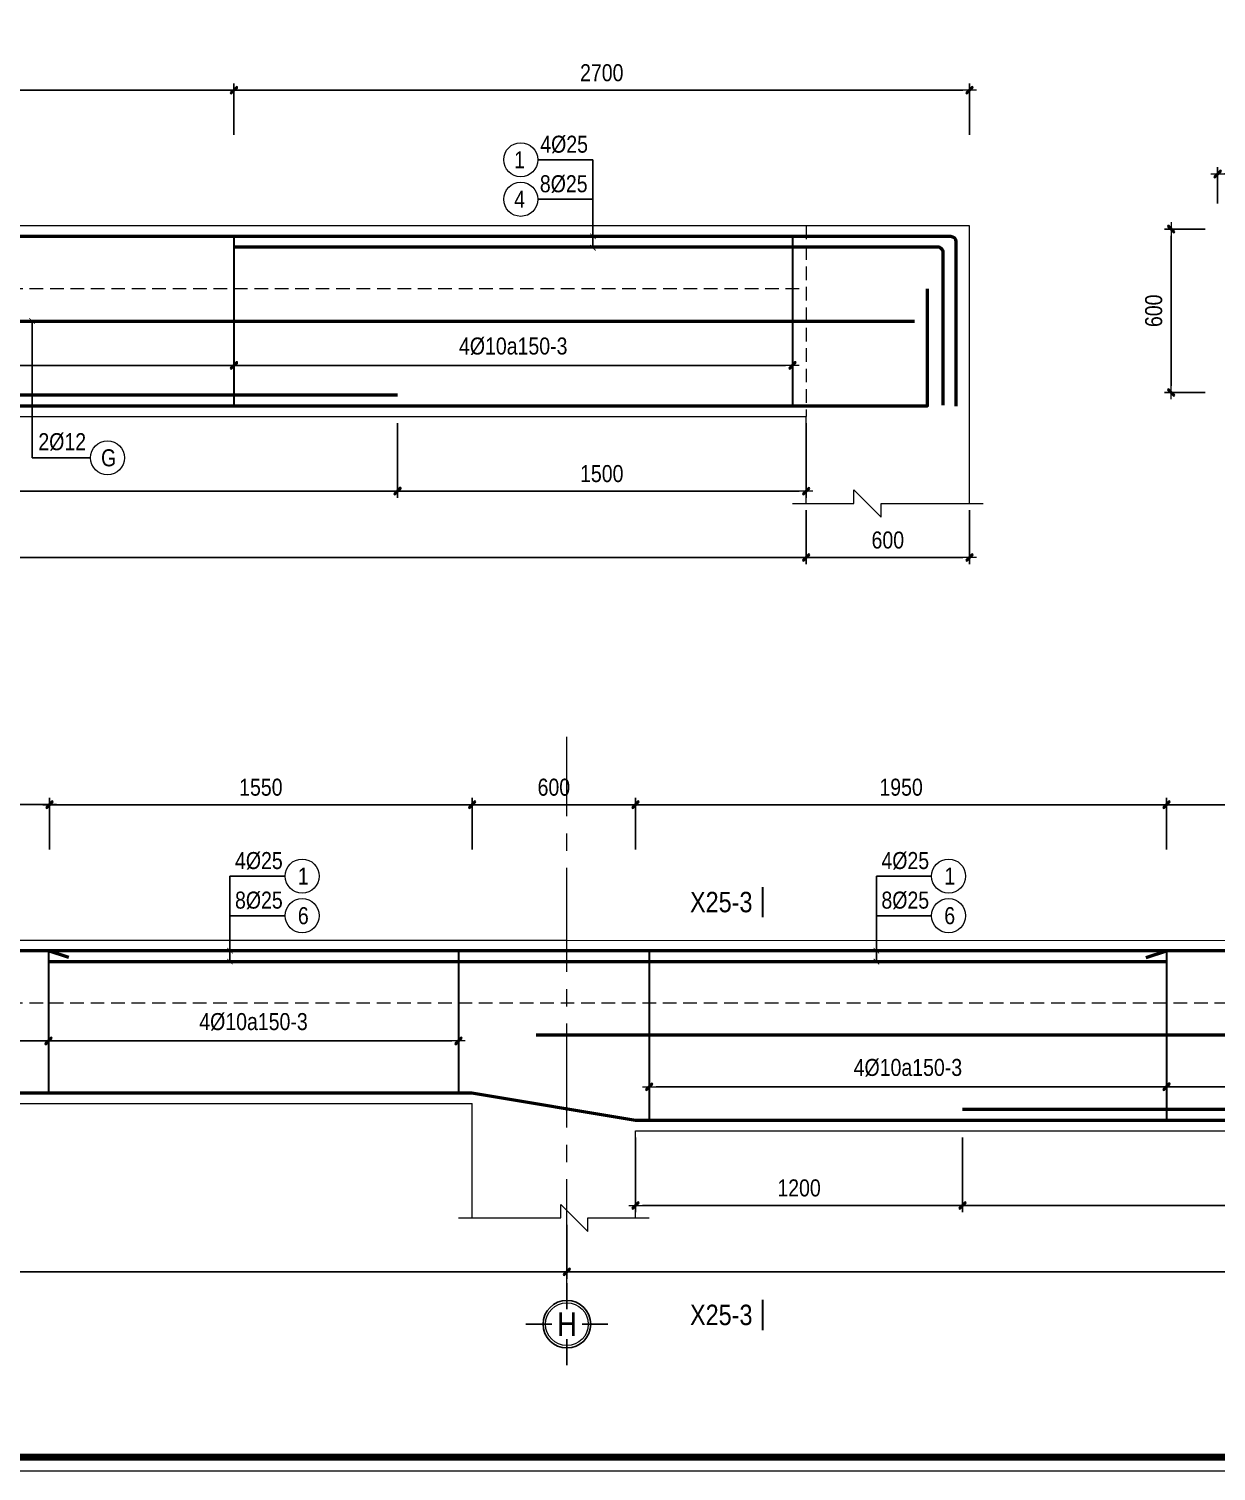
# Model space of a CAD drawing. Header units: millimetres. Extents: x 397144 to 8960116, y 345581 to 674207.
# Drawn here: x 4960073 to 4964431, y 648891 to 654186 of the extents above; entities that cross this region are included whole.
import ezdxf
from ezdxf.enums import TextEntityAlignment as Align

# ---------------------------------------------------------------- set-up
doc = ezdxf.new("R2010")
doc.units = ezdxf.units.MM
doc.header["$PDSIZE"] = -10
doc.linetypes.add('CENTER2', pattern=[28.575, 19.05, -3.175, 3.175, -3.175])
doc.linetypes.add('HIDDEN', pattern=[0.375, 0.25, -0.125])
doc.layers.get('0').update_dxf_attribs({"linetype": 'CONTINUOUS'})
doc.layers.get('Defpoints').update_dxf_attribs({"color": 12, "linetype": 'CONTINUOUS'})
for name, color, linetype, lineweight in [('2', 2, 'CONTINUOUS', 20), ('CDAI', 8, 'CONTINUOUS', 30), ('CTHEP', 2, 'CONTINUOUS', 50), ('DBAO', 3, 'CONTINUOUS', 20), ('DGIONG', 4, 'CONTINUOUS', 13), ('KTH', 150, 'CONTINUOUS', 5), ('Net khuat', 8, 'HIDDEN', 13), ('STICK', 1, 'CONTINUOUS', 9), ('TEXT', 7, 'CONTINUOUS', 15)]:
    doc.layers.add(name, color=color, linetype=linetype, lineweight=lineweight)
doc.layers.add('8', color=8, linetype='CONTINUOUS')
doc.styles.add('HELVECONDENSE', font='VHELVCN_0.TTF')
doc.styles.add('Star-HelCon', font='VHELVCN_0.TTF')
doc.styles.add('TTP-HelCon', font='VHELVCN_0.TTF')
doc.styles.add('VNI-HELVE-CONDENSE', font='VHELVCN_0.TTF')
doc.dimstyles.new('kc-25', dxfattribs={"dimtxt": 62.5, "dimasz": 20, "dimexe": 20, "dimexo": 50, "dimgap": 25, "dimtad": 3, "dimdec": 0, "dimzin": 0, "dimdsep": 46, "dimtxsty": 'VNI-HELVE-CONDENSE', "dimblk": 'DIM', "dimcen": 2.5, "dimclrd": 256, "dimclre": 154, "dimclrt": 7, "dimaunit": 1, "dimadec": 0, "dimazin": 0, "dimtfac": 1, "dimtdec": 0, "dimtix": 1, "dimtmove": 0, "dimatfit": 3, "dimldrblk": 'DOT', "dimfxl": 1, "dimtolj": 1, "dimtzin": 0, "dimarcsym": 0})
doc.dimstyles.new('TTP-25', dxfattribs={"dimscale": 25, "dimtxt": 2.5, "dimasz": 1, "dimexe": 1, "dimexo": 1, "dimgap": 0.09, "dimtad": 0, "dimdec": 4, "dimrnd": 5, "dimzin": 9, "dimdsep": 46, "dimtxsty": 'TTP-HelCon', "dimblk": 'Stick1', "dimcen": 0.09, "dimdle": 1.5, "dimclrd": 256, "dimclre": 256, "dimclrt": 7, "dimadec": 0, "dimazin": 0, "dimtfac": 1, "dimtdec": 4, "dimtmove": 0, "dimatfit": 3, "dimldrblk": '_ArchTick1', "dimfxl": 1, "dimtvp": 1, "dimtolj": 1, "dimtzin": 0, "dimarcsym": 0})

# ---------------------------------------------------------------- blocks, each defined once
blk = doc.blocks.new('CHG_XX_Khung ten')
blk.add_lwpolyline([(15, 579), (826, 579), (826, 15), (15, 15)], close=True)
at = {"color": 4, "linetype": 'Continuous', "const_width": 1}
blk.add_lwpolyline([(17, 577), (824, 577), (824, 17), (17, 17)], close=True, dxfattribs=at)
blk = doc.blocks.new('Stick1')
at = {"layer": 'STICK'}
h = blk.add_hatch(color=256, dxfattribs=at)
edge = h.paths.add_edge_path()
edge.add_line((0.3, 0.5), (-0.5, -0.3))
edge.add_arc((-0.4, -0.4), 0.141, 135, 315)
edge.add_line((-0.3, -0.5), (0.5, 0.3))
edge.add_arc((0.4, 0.4), 0.141, 315, 495)
blk.add_line((1, 0), (-1, 0), dxfattribs=at)
blk.add_lwpolyline([(0.3, 0.5), (-0.5, -0.3, 1), (-0.3, -0.5), (0.5, 0.3, 1), (0.3, 0.5, 1)], format="xyb", dxfattribs=at)
blk = doc.blocks.new('*D785')
at = {"layer": 'Defpoints', "color": 0, "transparency": 16777216}
for p in [(4955176.3, 652443.3), (4962926.1, 652443.3), (4955176.3, 652245.1)]:
    blk.add_point(p, dxfattribs=at)
at = {"layer": 'KTH', "lineweight": -2, "transparency": 16777216}
for p, q in [((4955176.3, 652418.3), (4955176.3, 652220.1)), ((4962926.1, 652418.3), (4962926.1, 652220.1)), ((4962901.1, 652245.1), (4955201.3, 652245.1))]:
    blk.add_line(p, q, dxfattribs=at)
at = {"layer": 'KTH', "lineweight": -2, "transparency": 16777216, "xscale": 25, "yscale": 25, "zscale": 25, "rotation": 180}
blk.add_blockref('Stick1', (4955176.3, 652245.1), dxfattribs=at)
at = {"layer": 'KTH', "lineweight": -2, "transparency": 16777216, "xscale": 25, "yscale": 25, "zscale": 25}
blk.add_blockref('Stick1', (4962926.1, 652245.1), dxfattribs=at)
at = {"layer": 'KTH', "color": 7, "transparency": 16777216, "insert": (4959051.2, 652309), "char_height": 62.5, "attachment_point": 5, "style": 'TTP-HelCon'}
blk.add_mtext('\\A1;7750', dxfattribs=at)
blk = doc.blocks.new('_ArchTick1')
at = {"color": 0, "const_width": 3.81}
blk.add_lwpolyline([(-12.7, -12.7), (12.7, 12.7)], dxfattribs=at)
blk = doc.blocks.new('*D786')
at = {"layer": 'Defpoints', "color": 0, "transparency": 16777216}
for p in [(4963526.1, 653960.7), (4960826.1, 653771.7), (4963526.1, 653771.6)]:
    blk.add_point(p, dxfattribs=at)
at = {"layer": 'KTH', "lineweight": -2, "transparency": 16777216}
for p, q in [((4960826.1, 653796.7), (4960826.1, 653985.7)), ((4963526.1, 653796.6), (4963526.1, 653985.7)), ((4960851.1, 653960.7), (4963501.1, 653960.7))]:
    blk.add_line(p, q, dxfattribs=at)
at = {"layer": 'KTH', "lineweight": -2, "transparency": 16777216, "xscale": 25, "yscale": 25, "zscale": 25, "rotation": 180}
blk.add_blockref('Stick1', (4960826.1, 653960.7), dxfattribs=at)
at = {"layer": 'KTH', "lineweight": -2, "transparency": 16777216, "xscale": 25, "yscale": 25, "zscale": 25}
blk.add_blockref('Stick1', (4963526.1, 653960.7), dxfattribs=at)
at = {"layer": 'KTH', "color": 7, "transparency": 16777216, "insert": (4962176.1, 654024.5), "char_height": 62.5, "attachment_point": 5, "style": 'TTP-HelCon'}
blk.add_mtext('\\A1;2700', dxfattribs=at)
blk = doc.blocks.new('*D788')
at = {"layer": 'Defpoints', "color": 0, "transparency": 16777216}
for p in [(4957526.2, 653233.3), (4960826.1, 653113.3), (4957526.2, 652950.3)]:
    blk.add_point(p, dxfattribs=at)
at = {"layer": 'KTH', "lineweight": -2, "transparency": 16777216}
for p, q in [((4957526.2, 653208.3), (4957526.2, 652925.3)), ((4960826.1, 653088.3), (4960826.1, 652925.3)), ((4960801.1, 652950.3), (4957551.2, 652950.3))]:
    blk.add_line(p, q, dxfattribs=at)
at = {"layer": 'KTH', "lineweight": -2, "transparency": 16777216, "xscale": 25, "yscale": 25, "zscale": 25, "rotation": 180}
blk.add_blockref('Stick1', (4957526.2, 652950.3), dxfattribs=at)
at = {"layer": 'KTH', "lineweight": -2, "transparency": 16777216, "xscale": 25, "yscale": 25, "zscale": 25}
blk.add_blockref('Stick1', (4960826.1, 652950.3), dxfattribs=at)
at = {"layer": 'KTH', "color": 7, "transparency": 16777216, "insert": (4959176.1, 653020.2), "char_height": 62.5, "attachment_point": 5, "style": 'TTP-HelCon'}
blk.add_mtext('\\A1;4Þ10a200-3', dxfattribs=at)
blk = doc.blocks.new('*D789')
at = {"layer": 'Defpoints', "color": 0, "transparency": 16777216}
for p in [(4960826.1, 653233.3), (4962876.1, 653233.3), (4960826.1, 652950.5)]:
    blk.add_point(p, dxfattribs=at)
at = {"layer": 'KTH', "lineweight": -2, "transparency": 16777216}
for p, q in [((4960826.1, 653208.3), (4960826.1, 652925.5)), ((4962876.1, 653208.3), (4962876.1, 652925.5)), ((4962851.1, 652950.5), (4960851.1, 652950.5))]:
    blk.add_line(p, q, dxfattribs=at)
at = {"layer": 'KTH', "lineweight": -2, "transparency": 16777216, "xscale": 25, "yscale": 25, "zscale": 25, "rotation": 180}
blk.add_blockref('Stick1', (4960826.1, 652950.5), dxfattribs=at)
at = {"layer": 'KTH', "lineweight": -2, "transparency": 16777216, "xscale": 25, "yscale": 25, "zscale": 25}
blk.add_blockref('Stick1', (4962876.1, 652950.5), dxfattribs=at)
at = {"layer": 'KTH', "color": 7, "transparency": 16777216, "insert": (4961851.1, 653020.4), "char_height": 62.5, "attachment_point": 5, "style": 'TTP-HelCon'}
blk.add_mtext('\\A1;4Þ10a150-3', dxfattribs=at)
blk = doc.blocks.new('DIM')
h = blk.add_hatch(color=1)
h.paths.add_polyline_path([(0.49, 0.29, 1), (0.29, 0.49), (-0.19, 0), (0.19, 0)])
h.paths.add_polyline_path([(0.19, 0), (-0.19, 0), (-0.49, -0.29, 1), (-0.29, -0.49)])
at = {"color": 9}
for p, q in [((-0.19, 0), (-1.5, 0)), ((0.19, 0), (1.5, 0))]:
    blk.add_line(p, q, dxfattribs=at)
at = {"color": 1}
for p, q in [((-0.49, -0.29), (0.29, 0.49)), ((-0.29, -0.49), (0.49, 0.29)), ((-0.19, 0), (0.19, 0))]:
    blk.add_line(p, q, dxfattribs=at)
blk.add_arc((-0.39, -0.39), 0.138, 135, 315, dxfattribs=at)
blk = doc.blocks.new('*D782')
at = {"layer": 'Defpoints', "color": 0, "transparency": 16777216}
for p in [(4962926.1, 652443.3), (4963526.1, 652443.3), (4963526.1, 652245.1)]:
    blk.add_point(p, dxfattribs=at)
at = {"layer": 'KTH', "lineweight": -2, "transparency": 16777216}
for p, q in [((4962926.1, 652418.3), (4962926.1, 652220.1)), ((4963526.1, 652418.3), (4963526.1, 652220.1)), ((4962951.1, 652245.1), (4963501.1, 652245.1))]:
    blk.add_line(p, q, dxfattribs=at)
at = {"layer": 'KTH', "lineweight": -2, "transparency": 16777216, "xscale": 25, "yscale": 25, "zscale": 25, "rotation": 180}
blk.add_blockref('Stick1', (4962926.1, 652245.1), dxfattribs=at)
at = {"layer": 'KTH', "lineweight": -2, "transparency": 16777216, "xscale": 25, "yscale": 25, "zscale": 25}
blk.add_blockref('Stick1', (4963526.1, 652245.1), dxfattribs=at)
at = {"layer": 'KTH', "color": 7, "transparency": 16777216, "insert": (4963226.1, 652309), "char_height": 62.5, "attachment_point": 5, "style": 'TTP-HelCon'}
blk.add_mtext('\\A1;600', dxfattribs=at)
blk = doc.blocks.new('*D791')
at = {"layer": 'Defpoints', "color": 0, "transparency": 16777216}
for p in [(4960826.1, 653960.7), (4957526.2, 653771.7), (4960826.1, 653771.7)]:
    blk.add_point(p, dxfattribs=at)
at = {"layer": 'KTH', "lineweight": -2, "transparency": 16777216}
for p, q in [((4957526.2, 653796.7), (4957526.2, 653985.7)), ((4960826.1, 653796.7), (4960826.1, 653985.7)), ((4957551.2, 653960.7), (4960801.1, 653960.7))]:
    blk.add_line(p, q, dxfattribs=at)
at = {"layer": 'KTH', "lineweight": -2, "transparency": 16777216, "xscale": 25, "yscale": 25, "zscale": 25, "rotation": 180}
blk.add_blockref('Stick1', (4957526.2, 653960.7), dxfattribs=at)
at = {"layer": 'KTH', "lineweight": -2, "transparency": 16777216, "xscale": 25, "yscale": 25, "zscale": 25}
blk.add_blockref('Stick1', (4960826.1, 653960.7), dxfattribs=at)
at = {"layer": 'KTH', "color": 7, "transparency": 16777216, "insert": (4959176.1, 654024.5), "char_height": 62.5, "attachment_point": 5, "style": 'TTP-HelCon'}
blk.add_mtext('\\A1;3300', dxfattribs=at)
blk = doc.blocks.new('*D792')
at = {"layer": 'Defpoints', "color": 0, "transparency": 16777216}
for p in [(4961426.1, 652763.2), (4962926.1, 652763.1), (4962926.1, 652488.9)]:
    blk.add_point(p, dxfattribs=at)
at = {"layer": 'KTH', "lineweight": -2, "transparency": 16777216}
for p, q in [((4961426.1, 652738.2), (4961426.1, 652463.9)), ((4962926.1, 652738.1), (4962926.1, 652463.9)), ((4961451.1, 652488.9), (4962901.1, 652488.9))]:
    blk.add_line(p, q, dxfattribs=at)
at = {"layer": 'KTH', "lineweight": -2, "transparency": 16777216, "xscale": 25, "yscale": 25, "zscale": 25, "rotation": 180}
blk.add_blockref('Stick1', (4961426.1, 652488.9), dxfattribs=at)
at = {"layer": 'KTH', "lineweight": -2, "transparency": 16777216, "xscale": 25, "yscale": 25, "zscale": 25}
blk.add_blockref('Stick1', (4962926.1, 652488.9), dxfattribs=at)
at = {"layer": 'KTH', "color": 7, "transparency": 16777216, "insert": (4962176.1, 652552.8), "char_height": 62.5, "attachment_point": 5, "style": 'TTP-HelCon'}
blk.add_mtext('\\A1;1500', dxfattribs=at)
blk = doc.blocks.new('*D793')
at = {"layer": 'Defpoints', "color": 0, "transparency": 16777216}
for p in [(4956926.2, 652763.3), (4961426.1, 652700.6), (4961426.1, 652489.1)]:
    blk.add_point(p, dxfattribs=at)
at = {"layer": 'KTH', "lineweight": -2, "transparency": 16777216}
for p, q in [((4956926.2, 652738.3), (4956926.2, 652464.1)), ((4961426.1, 652675.6), (4961426.1, 652464.1)), ((4956951.2, 652489.1), (4961401.1, 652489.1))]:
    blk.add_line(p, q, dxfattribs=at)
at = {"layer": 'KTH', "lineweight": -2, "transparency": 16777216, "xscale": 25, "yscale": 25, "zscale": 25, "rotation": 180}
blk.add_blockref('Stick1', (4956926.2, 652489.1), dxfattribs=at)
at = {"layer": 'KTH', "lineweight": -2, "transparency": 16777216, "xscale": 25, "yscale": 25, "zscale": 25}
blk.add_blockref('Stick1', (4961426.1, 652489.1), dxfattribs=at)
at = {"layer": 'KTH', "color": 7, "transparency": 16777216, "insert": (4959176.1, 652552.9), "char_height": 62.5, "attachment_point": 5, "style": 'TTP-HelCon'}
blk.add_mtext('\\A1;4500', dxfattribs=at)
blk = doc.blocks.new('*D827')
at = {"layer": 'Defpoints', "color": 0, "transparency": 16777216}
for p in [(4955548.2, 649802.5), (4962048.2, 649820.4), (4955548.2, 649622.4)]:
    blk.add_point(p, dxfattribs=at)
at = {"layer": 'KTH', "lineweight": -2, "transparency": 16777216}
for p, q in [((4962048.2, 649795.4), (4962048.2, 649597.4)), ((4955548.2, 649777.5), (4955548.2, 649597.4)), ((4962023.2, 649622.4), (4955573.2, 649622.4))]:
    blk.add_line(p, q, dxfattribs=at)
at = {"layer": 'KTH', "lineweight": -2, "transparency": 16777216, "xscale": 25, "yscale": 25, "zscale": 25, "rotation": 180}
blk.add_blockref('Stick1', (4955548.2, 649622.4), dxfattribs=at)
at = {"layer": 'KTH', "lineweight": -2, "transparency": 16777216, "xscale": 25, "yscale": 25, "zscale": 25}
blk.add_blockref('Stick1', (4962048.2, 649622.4), dxfattribs=at)
at = {"layer": 'KTH', "color": 7, "transparency": 16777216, "insert": (4958798.2, 649686.2), "char_height": 62.5, "attachment_point": 5, "style": 'TTP-HelCon'}
blk.add_mtext('\\A1;6500', dxfattribs=at)
blk = doc.blocks.new('*D828')
at = {"layer": 'Defpoints', "color": 0, "transparency": 16777216}
for p in [(4957049.3, 650610.4), (4960145.3, 650610.4), (4960145.3, 650470.4)]:
    blk.add_point(p, dxfattribs=at)
at = {"layer": 'KTH', "lineweight": -2, "transparency": 16777216}
for p, q in [((4957049.3, 650585.4), (4957049.3, 650445.4)), ((4960145.3, 650585.4), (4960145.3, 650445.4)), ((4957074.3, 650470.4), (4960120.3, 650470.4))]:
    blk.add_line(p, q, dxfattribs=at)
at = {"layer": 'KTH', "lineweight": -2, "transparency": 16777216, "xscale": 25, "yscale": 25, "zscale": 25, "rotation": 180}
blk.add_blockref('Stick1', (4957049.3, 650470.4), dxfattribs=at)
at = {"layer": 'KTH', "lineweight": -2, "transparency": 16777216, "xscale": 25, "yscale": 25, "zscale": 25}
blk.add_blockref('Stick1', (4960145.3, 650470.4), dxfattribs=at)
at = {"layer": 'KTH', "color": 7, "transparency": 16777216, "insert": (4958597.3, 650540.3), "char_height": 62.5, "attachment_point": 5, "style": 'TTP-HelCon'}
blk.add_mtext('\\A1;4Þ10a200-3', dxfattribs=at)
blk = doc.blocks.new('*D830')
at = {"layer": 'Defpoints', "color": 0, "transparency": 16777216}
for p in [(4957049.3, 651337.8), (4957049.3, 651148.8), (4960149.3, 651148.6)]:
    blk.add_point(p, dxfattribs=at)
at = {"layer": 'KTH', "lineweight": -2, "transparency": 16777216}
for p, q in [((4957049.3, 651173.8), (4957049.3, 651362.8)), ((4960124.3, 651337.8), (4957074.3, 651337.8)), ((4960149.3, 651173.6), (4960149.3, 651362.8))]:
    blk.add_line(p, q, dxfattribs=at)
at = {"layer": 'KTH', "lineweight": -2, "transparency": 16777216, "xscale": 25, "yscale": 25, "zscale": 25, "rotation": 180}
blk.add_blockref('Stick1', (4957049.3, 651337.8), dxfattribs=at)
at = {"layer": 'KTH', "lineweight": -2, "transparency": 16777216, "xscale": 25, "yscale": 25, "zscale": 25}
blk.add_blockref('Stick1', (4960149.3, 651337.8), dxfattribs=at)
at = {"layer": 'KTH', "color": 7, "transparency": 16777216, "insert": (4958599.3, 651401.6), "char_height": 62.5, "attachment_point": 5, "style": 'TTP-HelCon'}
blk.add_mtext('\\A1;3100', dxfattribs=at)
blk = doc.blocks.new('*D820')
at = {"layer": 'Defpoints', "color": 0, "transparency": 16777216}
for p in [(4960145.3, 650544.2), (4961650.3, 650527.7), (4960145.3, 650470.2)]:
    blk.add_point(p, dxfattribs=at)
at = {"layer": 'KTH', "lineweight": -2, "transparency": 16777216}
for p, q in [((4960145.3, 650519.2), (4960145.3, 650445.2)), ((4961650.3, 650502.7), (4961650.3, 650445.2)), ((4961625.3, 650470.2), (4960170.3, 650470.2))]:
    blk.add_line(p, q, dxfattribs=at)
at = {"layer": 'KTH', "lineweight": -2, "transparency": 16777216, "xscale": 25, "yscale": 25, "zscale": 25, "rotation": 180}
blk.add_blockref('Stick1', (4960145.3, 650470.2), dxfattribs=at)
at = {"layer": 'KTH', "lineweight": -2, "transparency": 16777216, "xscale": 25, "yscale": 25, "zscale": 25}
blk.add_blockref('Stick1', (4961650.3, 650470.2), dxfattribs=at)
at = {"layer": 'KTH', "color": 7, "transparency": 16777216, "insert": (4960897.8, 650540.1), "char_height": 62.5, "attachment_point": 5, "style": 'TTP-HelCon'}
blk.add_mtext('\\A1;4Þ10a150-3', dxfattribs=at)
blk = doc.blocks.new('*D821')
at = {"layer": 'Defpoints', "color": 0, "transparency": 16777216}
for p in [(4961700.3, 651337.6), (4960149.3, 651148.6), (4961700.3, 651148.6)]:
    blk.add_point(p, dxfattribs=at)
at = {"layer": 'KTH', "lineweight": -2, "transparency": 16777216}
for p, q in [((4960149.3, 651173.6), (4960149.3, 651362.6)), ((4960174.3, 651337.6), (4961675.3, 651337.6)), ((4961700.3, 651173.6), (4961700.3, 651362.6))]:
    blk.add_line(p, q, dxfattribs=at)
at = {"layer": 'KTH', "lineweight": -2, "transparency": 16777216, "xscale": 25, "yscale": 25, "zscale": 25, "rotation": 180}
blk.add_blockref('Stick1', (4960149.3, 651337.6), dxfattribs=at)
at = {"layer": 'KTH', "lineweight": -2, "transparency": 16777216, "xscale": 25, "yscale": 25, "zscale": 25}
blk.add_blockref('Stick1', (4961700.3, 651337.6), dxfattribs=at)
at = {"layer": 'KTH', "color": 7, "transparency": 16777216, "insert": (4960924.8, 651401.4), "char_height": 62.5, "attachment_point": 5, "style": 'TTP-HelCon'}
blk.add_mtext('\\A1;1550', dxfattribs=at)
blk = doc.blocks.new('*D822')
at = {"layer": 'Defpoints', "color": 0, "transparency": 16777216}
for p in [(4964249.3, 650441.9), (4962350.3, 650359.4), (4964249.3, 650301.9)]:
    blk.add_point(p, dxfattribs=at)
at = {"layer": 'KTH', "lineweight": -2, "transparency": 16777216}
for p, q in [((4964249.3, 650416.9), (4964249.3, 650276.9)), ((4962350.3, 650334.4), (4962350.3, 650276.9)), ((4962375.3, 650301.9), (4964224.3, 650301.9))]:
    blk.add_line(p, q, dxfattribs=at)
at = {"layer": 'KTH', "lineweight": -2, "transparency": 16777216, "xscale": 25, "yscale": 25, "zscale": 25, "rotation": 180}
blk.add_blockref('Stick1', (4962350.3, 650301.9), dxfattribs=at)
at = {"layer": 'KTH', "lineweight": -2, "transparency": 16777216, "xscale": 25, "yscale": 25, "zscale": 25}
blk.add_blockref('Stick1', (4964249.3, 650301.9), dxfattribs=at)
at = {"layer": 'KTH', "color": 7, "transparency": 16777216, "insert": (4963299.8, 650371.8), "char_height": 62.5, "attachment_point": 5, "style": 'TTP-HelCon'}
blk.add_mtext('\\A1;4Þ10a150-3', dxfattribs=at)
blk = doc.blocks.new('*D823')
at = {"layer": 'Defpoints', "color": 0, "transparency": 16777216}
for p in [(4962300.3, 651337.6), (4962300.3, 651148.6), (4964249.3, 651148.6)]:
    blk.add_point(p, dxfattribs=at)
at = {"layer": 'KTH', "lineweight": -2, "transparency": 16777216}
for p, q in [((4962300.3, 651173.6), (4962300.3, 651362.6)), ((4964224.3, 651337.6), (4962325.3, 651337.6)), ((4964249.3, 651173.6), (4964249.3, 651362.6))]:
    blk.add_line(p, q, dxfattribs=at)
at = {"layer": 'KTH', "lineweight": -2, "transparency": 16777216, "xscale": 25, "yscale": 25, "zscale": 25, "rotation": 180}
blk.add_blockref('Stick1', (4962300.3, 651337.6), dxfattribs=at)
at = {"layer": 'KTH', "lineweight": -2, "transparency": 16777216, "xscale": 25, "yscale": 25, "zscale": 25}
blk.add_blockref('Stick1', (4964249.3, 651337.6), dxfattribs=at)
at = {"layer": 'KTH', "color": 7, "transparency": 16777216, "insert": (4963274.8, 651401.4), "char_height": 62.5, "attachment_point": 5, "style": 'TTP-HelCon'}
blk.add_mtext('\\A1;1950', dxfattribs=at)
blk = doc.blocks.new('dau truc')
blk.add_circle((0, 0), 180)
at = {"layer": '8'}
for p, q in [((0, 127), (0, 345)), ((-127, 0), (-345, 0)), ((345, 0), (127, 0)), ((0, -345), (0, -127))]:
    blk.add_line(p, q, dxfattribs=at)
blk.add_circle((0, 0), 200, dxfattribs=at)
at = {"layer": 'TEXT', "style": 'HELVECONDENSE'}
blk.add_attdef('A', text='', height=233, dxfattribs=at).set_placement((0, 0), align=Align.MIDDLE)
blk = doc.blocks.new('*D815')
at = {"layer": 'Defpoints', "color": 0, "transparency": 16777216}
for p in [(4962048.2, 649820.4), (4970400.3, 649820.4), (4970400.3, 649622.4)]:
    blk.add_point(p, dxfattribs=at)
at = {"layer": 'KTH', "lineweight": -2, "transparency": 16777216}
for p, q in [((4962048.2, 649795.4), (4962048.2, 649597.4)), ((4970400.3, 649795.4), (4970400.3, 649597.4)), ((4962073.2, 649622.4), (4970375.3, 649622.4))]:
    blk.add_line(p, q, dxfattribs=at)
at = {"layer": 'KTH', "lineweight": -2, "transparency": 16777216, "xscale": 25, "yscale": 25, "zscale": 25, "rotation": 180}
blk.add_blockref('Stick1', (4962048.2, 649622.4), dxfattribs=at)
at = {"layer": 'KTH', "lineweight": -2, "transparency": 16777216, "xscale": 25, "yscale": 25, "zscale": 25}
blk.add_blockref('Stick1', (4970400.3, 649622.4), dxfattribs=at)
at = {"layer": 'KTH', "color": 7, "transparency": 16777216, "insert": (4966224.2, 649686.2), "char_height": 62.5, "attachment_point": 5, "style": 'TTP-HelCon'}
blk.add_mtext('\\A1;8350', dxfattribs=at)
blk = doc.blocks.new('*D812')
at = {"layer": 'Defpoints', "color": 0, "transparency": 16777216}
for p in [(4962300.3, 650140.6), (4963500.3, 650140.6), (4963500.3, 649866.3)]:
    blk.add_point(p, dxfattribs=at)
at = {"layer": 'KTH', "lineweight": -2, "transparency": 16777216}
for p, q in [((4962300.3, 650115.6), (4962300.3, 649841.3)), ((4963500.3, 650115.6), (4963500.3, 649841.3)), ((4962325.3, 649866.3), (4963475.3, 649866.3))]:
    blk.add_line(p, q, dxfattribs=at)
at = {"layer": 'KTH', "lineweight": -2, "transparency": 16777216, "xscale": 25, "yscale": 25, "zscale": 25, "rotation": 180}
blk.add_blockref('Stick1', (4962300.3, 649866.3), dxfattribs=at)
at = {"layer": 'KTH', "lineweight": -2, "transparency": 16777216, "xscale": 25, "yscale": 25, "zscale": 25}
blk.add_blockref('Stick1', (4963500.3, 649866.3), dxfattribs=at)
at = {"layer": 'KTH', "color": 7, "transparency": 16777216, "insert": (4962900.3, 649930.2), "char_height": 62.5, "attachment_point": 5, "style": 'TTP-HelCon'}
blk.add_mtext('\\A1;1200', dxfattribs=at)
blk = doc.blocks.new('*D813')
at = {"layer": 'Defpoints', "color": 0, "transparency": 16777216}
for p in [(4963500.3, 650140.6), (4968600.3, 650077.9), (4968600.3, 649866.3)]:
    blk.add_point(p, dxfattribs=at)
at = {"layer": 'KTH', "lineweight": -2, "transparency": 16777216}
for p, q in [((4963500.3, 650115.6), (4963500.3, 649841.3)), ((4968600.3, 650052.9), (4968600.3, 649841.3)), ((4963525.3, 649866.3), (4968575.3, 649866.3))]:
    blk.add_line(p, q, dxfattribs=at)
at = {"layer": 'KTH', "lineweight": -2, "transparency": 16777216, "xscale": 25, "yscale": 25, "zscale": 25, "rotation": 180}
blk.add_blockref('Stick1', (4963500.3, 649866.3), dxfattribs=at)
at = {"layer": 'KTH', "lineweight": -2, "transparency": 16777216, "xscale": 25, "yscale": 25, "zscale": 25}
blk.add_blockref('Stick1', (4968600.3, 649866.3), dxfattribs=at)
at = {"layer": 'KTH', "color": 7, "transparency": 16777216, "insert": (4966050.3, 649930.2), "char_height": 62.5, "attachment_point": 5, "style": 'TTP-HelCon'}
blk.add_mtext('\\A1;5100', dxfattribs=at)
blk = doc.blocks.new('*D817')
at = {"layer": 'Defpoints', "color": 0, "transparency": 16777216}
for p in [(4962300.3, 651337.6), (4961700.3, 651148.6), (4962300.3, 651148.6)]:
    blk.add_point(p, dxfattribs=at)
at = {"layer": 'KTH', "lineweight": -2, "transparency": 16777216}
for p, q in [((4961700.3, 651173.6), (4961700.3, 651362.6)), ((4961725.3, 651337.6), (4962275.3, 651337.6)), ((4962300.3, 651173.6), (4962300.3, 651362.6))]:
    blk.add_line(p, q, dxfattribs=at)
at = {"layer": 'KTH', "lineweight": -2, "transparency": 16777216, "xscale": 25, "yscale": 25, "zscale": 25, "rotation": 180}
blk.add_blockref('Stick1', (4961700.3, 651337.6), dxfattribs=at)
at = {"layer": 'KTH', "lineweight": -2, "transparency": 16777216, "xscale": 25, "yscale": 25, "zscale": 25}
blk.add_blockref('Stick1', (4962300.3, 651337.6), dxfattribs=at)
at = {"layer": 'KTH', "color": 7, "transparency": 16777216, "insert": (4962000.3, 651401.4), "char_height": 62.5, "attachment_point": 5, "style": 'TTP-HelCon'}
blk.add_mtext('\\A1;600', dxfattribs=at)
blk = doc.blocks.new('*D818')
at = {"layer": 'Defpoints', "color": 0, "transparency": 16777216}
for p in [(4967850.3, 651337.6), (4967850.3, 651173.8), (4964249.3, 651148.6)]:
    blk.add_point(p, dxfattribs=at)
at = {"layer": 'KTH', "lineweight": -2, "transparency": 16777216}
for p, q in [((4964249.3, 651173.6), (4964249.3, 651362.6)), ((4964274.3, 651337.6), (4967825.3, 651337.6)), ((4967850.3, 651198.8), (4967850.3, 651362.6))]:
    blk.add_line(p, q, dxfattribs=at)
at = {"layer": 'KTH', "lineweight": -2, "transparency": 16777216, "xscale": 25, "yscale": 25, "zscale": 25, "rotation": 180}
blk.add_blockref('Stick1', (4964249.3, 651337.6), dxfattribs=at)
at = {"layer": 'KTH', "lineweight": -2, "transparency": 16777216, "xscale": 25, "yscale": 25, "zscale": 25}
blk.add_blockref('Stick1', (4967850.3, 651337.6), dxfattribs=at)
at = {"layer": 'KTH', "color": 7, "transparency": 16777216, "insert": (4966049.8, 651401.4), "char_height": 62.5, "attachment_point": 5, "style": 'TTP-HelCon'}
blk.add_mtext('\\A1;3600', dxfattribs=at)
blk = doc.blocks.new('*D819')
at = {"layer": 'Defpoints', "color": 0, "transparency": 16777216}
for p in [(4964249.3, 650442.1), (4967850.3, 650442.2), (4967850.3, 650302.1)]:
    blk.add_point(p, dxfattribs=at)
at = {"layer": 'KTH', "lineweight": -2, "transparency": 16777216}
for p, q in [((4964249.3, 650417.1), (4964249.3, 650277.1)), ((4967850.3, 650417.2), (4967850.3, 650277.1)), ((4964274.3, 650302.1), (4967825.3, 650302.1))]:
    blk.add_line(p, q, dxfattribs=at)
at = {"layer": 'KTH', "lineweight": -2, "transparency": 16777216, "xscale": 25, "yscale": 25, "zscale": 25, "rotation": 180}
blk.add_blockref('Stick1', (4964249.3, 650302.1), dxfattribs=at)
at = {"layer": 'KTH', "lineweight": -2, "transparency": 16777216, "xscale": 25, "yscale": 25, "zscale": 25}
blk.add_blockref('Stick1', (4967850.3, 650302.1), dxfattribs=at)
at = {"layer": 'KTH', "color": 7, "transparency": 16777216, "insert": (4966049.8, 650372), "char_height": 62.5, "attachment_point": 5, "style": 'TTP-HelCon'}
blk.add_mtext('\\A1;4Þ10a200-3', dxfattribs=at)
blk = doc.blocks.new('MC')
at = {"layer": 'CTHEP', "const_width": 10}
blk.add_lwpolyline([(0, 150), (0, 0)], dxfattribs=at)
at = {"layer": 'TEXT', "style": 'TTP-HelCon'}
blk.add_attdef('A', text='', height=100, dxfattribs=at).set_placement((-50, 25.5), align=Align.RIGHT)
blk = doc.blocks.new('*D1189')
at = {"layer": 'Defpoints', "color": 0, "ltscale": 500, "transparency": 16777216}
for p in [(4964436.8, 653653.1), (4964436.8, 653519.9), (4964936.8, 653519.9)]:
    blk.add_point(p, dxfattribs=at)
at = {"layer": 'KTH', "lineweight": -2, "ltscale": 500, "transparency": 16777216}
for p, q in [((4964436.8, 653544.9), (4964436.8, 653678.1)), ((4964911.8, 653653.1), (4964461.8, 653653.1)), ((4964936.8, 653544.9), (4964936.8, 653678.1))]:
    blk.add_line(p, q, dxfattribs=at)
at = {"layer": 'KTH', "lineweight": -2, "ltscale": 500, "transparency": 16777216, "xscale": 25, "yscale": 25, "zscale": 25, "rotation": 180}
blk.add_blockref('Stick1', (4964436.8, 653653.1), dxfattribs=at)
at = {"layer": 'KTH', "lineweight": -2, "ltscale": 500, "transparency": 16777216, "xscale": 25, "yscale": 25, "zscale": 25}
blk.add_blockref('Stick1', (4964936.8, 653653.1), dxfattribs=at)
at = {"layer": 'KTH', "color": 7, "ltscale": 500, "transparency": 16777216, "insert": (4964686.8, 653717), "char_height": 62.5, "attachment_point": 5, "style": 'TTP-HelCon'}
blk.add_mtext('\\A1;400', dxfattribs=at)
blk = doc.blocks.new('*D1190')
at = {"layer": 'Defpoints', "color": 0, "ltscale": 500, "transparency": 16777216}
for p in [(4964415.9, 653450.9), (4964266.1, 652850.9), (4964415.9, 652850.9)]:
    blk.add_point(p, dxfattribs=at)
at = {"layer": 'KTH', "lineweight": -2, "ltscale": 500, "transparency": 16777216}
for p, q in [((4964390.9, 653450.9), (4964241.1, 653450.9)), ((4964266.1, 653425.9), (4964266.1, 652875.9)), ((4964390.9, 652850.9), (4964241.1, 652850.9))]:
    blk.add_line(p, q, dxfattribs=at)
at = {"layer": 'KTH', "lineweight": -2, "ltscale": 500, "transparency": 16777216, "xscale": 25, "yscale": 25, "zscale": 25}
for p, rotation in [((4964266.1, 653450.9), 90), ((4964266.1, 652850.9), 270)]:
    blk.add_blockref('Stick1', p, dxfattribs=dict(at, rotation=rotation))
at = {"layer": 'KTH', "color": 7, "ltscale": 500, "transparency": 16777216, "insert": (4964202.3, 653150.9), "char_height": 62.5, "attachment_point": 5, "rotation": 90, "style": 'TTP-HelCon'}
blk.add_mtext('\\A1;600', dxfattribs=at)

msp = doc.modelspace()

# ---------------------------------------------------------------- block references
at = {"layer": 'KTH', "ltscale": 0.8, "xscale": 25.92478421702978, "yscale": 25.92478421702978, "zscale": 25.92478421702978}
msp.add_blockref('CHG_XX_Khung ten', (4953653.34321, 648501.85593), dxfattribs=at)

# ---------------------------------------------------------------- next in the draw order: linework, layer by layer
at = {"layer": 'CDAI', "ltscale": 52.5}
for p, q in [((4960826.12867, 653428.26063), (4960826.12867, 652798.26063)), ((4962876.12867, 653428.26063), (4962876.12867, 652798.26063)), ((4960145.2949, 650805.2171), (4960145.2949, 650275.2171)), ((4961650.2949, 650805.2171), (4961650.2949, 650275.2171)), ((4961650.2949, 650805.2171), (4961650.2949, 650275.2171)), ((4962350.29422, 650805.21327), (4962350.29422, 650179.46927)), ((4962350.29422, 650805.21327), (4962350.29422, 650179.46927)), ((4964249.29422, 650805.21327), (4964249.29422, 650179.46457))]:
    msp.add_line(p, q, dxfattribs=at)
at = {"layer": 'CTHEP'}
for p, q in [((4955059.0797, 653113.31171), (4963323.52743, 653113.34112)), ((4956926.15388, 652842.29173), (4961426.12791, 652842.22837)), ((4960220.2949, 650776.2171), (4960145.2949, 650801.2171)), ((4964174.29422, 650776.21327), (4964249.29422, 650801.21327)), ((4960145.2949, 650761.58131), (4964249.29422, 650761.58131)), ((4961935.04127, 650492.58257), (4970215.95008, 650492.54046)), ((4963500.29422, 650219.54868), (4968600.26699, 650219.49482))]:
    msp.add_line(p, q, dxfattribs=at)
msp.add_lwpolyline([(4954871.15463, 652805.35309), (4954871.15463, 653404.31171, -0.414213562), (4954891.15463, 653424.31171), (4963456.14679, 653424.25552, -0.414213562), (4963476.14679, 653404.25552), (4963476.14679, 652800.59357)], format="xyb", dxfattribs=at)
at = {"layer": 'CTHEP', "flags": 128}
msp.add_lwpolyline([(4963429.2874, 652804.69486), (4963429.2874, 653364.34066, 0.4142161428), (4963409.28722, 653384.34066), (4960826.12867, 653384.32478)], format="xyb", dxfattribs=at)
at = {"layer": 'CTHEP'}
for points in [[(4954962.51856, 653340.59095), (4954961.0124, 652802.31171), (4963371.66022, 652802.25552), (4963371.66022, 653231.74399)], [(4970370.29615, 650801.44313), (4954930.29184, 650801.49375), (4954930.29184, 650275.0005)], [(4955007.3198, 650718.48374), (4955007.3198, 650279.49342), (4961699.66115, 650279.47141), (4962300.29422, 650179.46944), (4970300.29615, 650179.44313), (4970300.29615, 650640.6003)]]:
    msp.add_lwpolyline(points, dxfattribs=at)
at = {"layer": 'DBAO'}
for p, q in [((4963526.14679, 653463.25122), (4954826.15463, 653463.31804)), ((4963526.14679, 652443.30839), (4963526.14679, 653463.25122)), ((4955426.15388, 652763.30788), (4962926.13206, 652763.25541)), ((4962926.12867, 652443.31171), (4962926.13206, 652763.25541))]:
    msp.add_line(p, q, dxfattribs=at)
for points in [[(4954900.29491, 650840.39079), (4962048.19908, 650840.20821)], [(4962048.19908, 650840.31806), (4970400.29616, 650836.84619), (4970400.29616, 650240.44313), (4970400.29616, 650240.44313), (4970400.29616, 649820.44313)], [(4955500.29423, 650240.38696), (4961700.2949, 650240.38696)], [(4961700.2949, 649820.2171), (4961700.2949, 650240.2171)], [(4961700.2949, 649820.2171), (4961700.2949, 650240.2171)], [(4962300.29422, 649820.21327), (4962300.29422, 650140.21327), (4969800.26863, 650140.44696), (4969800.26536, 649820.4462)]]:
    msp.add_lwpolyline(points, dxfattribs=at)
at = {"layer": 'DGIONG'}
for points in [[(4962876.15601, 652443.31171), (4963101.15601, 652443.31171), (4963101.15601, 652493.31171), (4963201.15601, 652393.31171), (4963201.15601, 652443.31171), (4963576.15526, 652443.30788)], [(4961650.2949, 649820.2171), (4962025.29422, 649820.21327), (4962025.29422, 649870.21327), (4962125.29422, 649770.21327), (4962125.29422, 649820.21327), (4962350.29422, 649820.21327)], [(4961650.2949, 649820.2171), (4962025.29422, 649820.21327), (4962025.29422, 649870.21327), (4962125.29422, 649770.21327), (4962125.29422, 649820.21327), (4962350.29422, 649820.21327)]]:
    msp.add_lwpolyline(points, dxfattribs=at)
for centre in [(4961878.6517, 653705.43836), (4961878.6517, 653560.13936), (4960361.88959, 652611.18185), (4961076.48539, 651075.39886), (4963449.11901, 651075.39886), (4961076.48539, 650930.09986), (4963449.11901, 650930.09986)]:
    msp.add_circle(centre, 62.5, dxfattribs=at)
at = {"layer": 'Net khuat', "ltscale": 200}
for p, q in [((4962926.12867, 653463.26063), (4962926.12867, 652763.26063)), ((4955426.15388, 653233.30788), (4962926.12867, 653233.26063))]:
    msp.add_line(p, q, dxfattribs=at)
at = {"layer": 'Net khuat', "linetype": 'CENTER2', "ltscale": 20}
msp.add_line((4962048.19908, 649581.19331), (4962048.19908, 651586.53595), dxfattribs=at)
at = {"layer": 'Net khuat', "ltscale": 200}
msp.add_lwpolyline([(4955500.29423, 650240.38696), (4955500.29423, 650610.49155), (4970100.29616, 650610.44313), (4970100.29616, 650240.44313), (4970100.29616, 650240.44313), (4970400.29616, 650240.44313)], dxfattribs=at)

# ---------------------------------------------------------------- next in the draw order: block references
at = {"xscale": 0.75, "yscale": 0.75, "zscale": 0.75}
for p in [(4962766.85537, 650923.47433), (4962766.85537, 649407.81706)]:
    msp.add_blockref('MC', p, dxfattribs=at).add_auto_attribs({'A': 'X25-3'})
at = {"layer": '2', "ltscale": 300}
ref = msp.add_blockref('dau truc', (4962048.19908, 649430.32877), dxfattribs=dict(at, xscale=0.4367131292819977, yscale=0.4367131292819977, zscale=0.4367131292819977))
ref.add_attrib('A', 'H', dxfattribs={"layer": 'TEXT', "height": 87.5, "style": 'HELVECONDENSE'}).set_placement((4962048.19908, 649430.32877), align=Align.MIDDLE)

# ---------------------------------------------------------------- next in the draw order: texts
at = {"layer": 'TEXT', "style": 'TTP-HelCon'}
for s, p in [('4Þ25', (4961950.41176, 653731.29131)), ('8Þ25', (4961948.91176, 653585.9923)), ('2Þ12', (4960108.08172, 652639.07891)), ('4Þ25', (4960829.97534, 651101.25181)), ('4Þ25', (4963202.60896, 651101.25181)), ('8Þ25', (4960829.97534, 650955.95281)), ('8Þ25', (4963202.60896, 650955.95281))]:
    msp.add_text(s, height=62.5, dxfattribs=at).set_placement(p)
at = {"layer": 'TEXT', "style": 'Star-HelCon'}
for s, p in [('1', (4961874.48504, 653705.43836)), ('4', (4961874.48504, 653560.13936)), ('G', (4960366.05626, 652611.18185)), ('1', (4961080.65206, 651075.39886)), ('1', (4963453.28568, 651075.39886)), ('6', (4961080.65206, 650930.09986)), ('6', (4963453.28568, 650930.09986))]:
    msp.add_text(s, height=62.5, dxfattribs=at).set_placement(p, align=Align.MIDDLE)

# ---------------------------------------------------------------- next in the draw order: dimensions: what is measured, and where the dimension line sits
at = {"layer": 'KTH'}
for base, p1, p2, picture, middle in [((4960826.12867, 653960.70222), (4957526.15388, 653771.70222), (4960826.12867, 653771.65497), '*D791', (4959176.14127, 654024.53556)), ((4961426.12791, 652489.07569), (4956926.15388, 652763.29354), (4961426.12791, 652700.62665), '*D793', (4959176.1409, 652552.90902)), ((4962926.12791, 652488.92243), (4961426.12791, 652763.15462), (4962926.12791, 652763.14028), '*D792', (4962176.12791, 652552.75576)), ((4955176.26833, 652245.12439), (4962926.12324, 652443.31171), (4955176.26833, 652443.31095), '*D785', (4959051.19579, 652308.95773)), ((4957049.29423, 651337.7813), (4960149.2949, 651148.61144), (4957049.29423, 651148.7813), '*D830', (4958599.29457, 651401.61463)), ((4962300.29422, 651337.60761), (4964249.29422, 651148.60761), (4962300.29422, 651148.60761), '*D823', (4963274.79422, 651401.44094)), ((4967850.26965, 651337.60761), (4964249.29422, 651148.60761), (4967850.26965, 651173.8413), '*D818', (4966049.78194, 651401.44094)), ((4963500.29422, 649866.33264), (4962300.29422, 650140.56483), (4963500.29422, 650140.55049), '*D812', (4962900.29422, 649930.16597)), ((4968600.26699, 649866.33264), (4963500.29422, 650140.55049), (4968600.26699, 650077.8836), '*D813', (4966050.28061, 649930.16597)), ((4955548.19908, 649622.40909), (4962048.19908, 649820.38696), (4955548.19908, 649802.53879), '*D827', (4958798.19908, 649686.24242)), ((4970400.29616, 649622.40909), (4962048.19908, 649820.38696), (4970400.29616, 649820.44313), '*D815', (4966224.24762, 649686.24242))]:
    dim = msp.add_linear_dim(base=base, p1=p1, p2=p2, dimstyle='TTP-25', override={"dimtmove": 1}, dxfattribs=at)
    dim.commit()
    dim.dimension.update_dxf_attribs({"geometry": picture, "text_midpoint": middle})
for base, p1, p2, picture, middle in [((4963526.14679, 653960.65497), (4960826.12867, 653771.65497), (4963526.14679, 653771.64986), '*D786', (4962176.13773, 654024.4883)), ((4963526.14679, 652245.12439), (4962926.12867, 652443.31171), (4963526.14679, 652443.31171), '*D782', (4963226.13773, 652308.95773)), ((4961700.2949, 651337.61144), (4960149.2949, 651148.61144), (4961700.2949, 651148.60761), '*D821', (4960924.7949, 651401.44477)), ((4962300.29422, 651337.61144), (4961700.2949, 651148.60761), (4962300.29422, 651148.60761), '*D817', (4962000.29456, 651401.44477))]:
    dim = msp.add_linear_dim(base=base, p1=p1, p2=p2, angle=180, dimstyle='TTP-25', override={"dimtmove": 1}, dxfattribs=at)
    dim.commit()
    dim.dimension.update_dxf_attribs({"geometry": picture, "text_midpoint": middle})
at = {"layer": 'KTH', "ltscale": 500}
dim = msp.add_linear_dim(base=(4964436.79395, 653653.14043), p1=(4964936.79395, 653519.90237), p2=(4964436.79395, 653519.90237), text='400', dimstyle='TTP-25', override={"dimtxsty": 'TTP-HelCon'}, dxfattribs=at)
dim.commit()
dim.dimension.update_dxf_attribs({"geometry": '*D1189', "text_midpoint": (4964686.79395, 653716.97376)})
dim = msp.add_linear_dim(base=(4964266.11557, 652850.89043), p1=(4964415.94838, 653450.89043), p2=(4964415.94838, 652850.89043), angle=90, dimstyle='TTP-25', override={"dimtxsty": 'TTP-HelCon'}, dxfattribs=at)
dim.commit()
dim.dimension.update_dxf_attribs({"geometry": '*D1190', "text_midpoint": (4964202.28224, 653150.89043)})
at = {"layer": 'KTH'}
for base, p1, p2, text, picture, middle in [((4957526.15388, 652950.25337), (4960826.12867, 653113.33366), (4957526.15388, 653233.30788), '4Þ10a200-3', '*D788', (4959176.14127, 653020.17004)), ((4960826.12867, 652950.49606), (4962876.12867, 653233.26063), (4960826.12867, 653233.26063), '4Þ10a150-3', '*D789', (4961851.12867, 653020.41273)), ((4960145.2949, 650470.20392), (4961650.2949, 650527.67727), (4960145.2949, 650544.20393), '4Þ10a150-3', '*D820', (4960897.7949, 650540.12058))]:
    dim = msp.add_linear_dim(base=base, p1=p1, p2=p2, angle=180, text=text, dimstyle='TTP-25', override={"dimtmove": 1}, dxfattribs=at)
    dim.commit()
    dim.dimension.update_dxf_attribs({"geometry": picture, "text_midpoint": middle})
for base, p1, p2, text, picture, middle in [((4960145.2949, 650470.37378), (4957049.29423, 650610.38696), (4960145.2949, 650610.38696), '4Þ10a200-3', '*D828', (4958597.29457, 650540.29045)), ((4964249.29422, 650301.90833), (4962350.29422, 650359.38168), (4964249.29422, 650441.92151), '4Þ10a150-3', '*D822', (4963299.79422, 650371.825)), ((4967850.26965, 650302.08202), (4964249.29422, 650442.0952), (4967850.26965, 650442.15884), '4Þ10a200-3', '*D819', (4966049.78194, 650371.99869))]:
    dim = msp.add_linear_dim(base=base, p1=p1, p2=p2, text=text, dimstyle='TTP-25', override={"dimtmove": 1}, dxfattribs=at)
    dim.commit()
    dim.dimension.update_dxf_attribs({"geometry": picture, "text_midpoint": middle})

# ---------------------------------------------------------------- next in the draw order: leaders
at = {"layer": 'DGIONG'}
for points in [[(4962143.6754, 653382.274), (4962143.67379, 653705.43836), (4961941.1517, 653705.43836)], [(4962143.67521, 653424.3048), (4962143.6736, 653560.13936), (4961941.15206, 653560.13936)], [(4960085.06995, 653113.31171), (4960085.06969, 652611.18185), (4960299.38959, 652611.18185)], [(4960811.46357, 650801.59075), (4960811.4633, 651075.39886), (4961013.98539, 651075.39886)], [(4963184.09719, 650801.59075), (4963184.09693, 651075.39886), (4963386.61901, 651075.39886)], [(4960811.46322, 650761.59075), (4960811.46295, 650930.09986), (4961013.98504, 650930.09986)], [(4963184.09684, 650761.59075), (4963184.09657, 650930.09986), (4963386.61866, 650930.09986)]]:
    msp.add_leader(points, dimstyle='kc-25', override={"dimtad": 0, "dimldrblk": 'ArchTick', "dimfxl": 100, "dimarcsym": 1}, dxfattribs=at)

doc.saveas('drawing.dxf')
